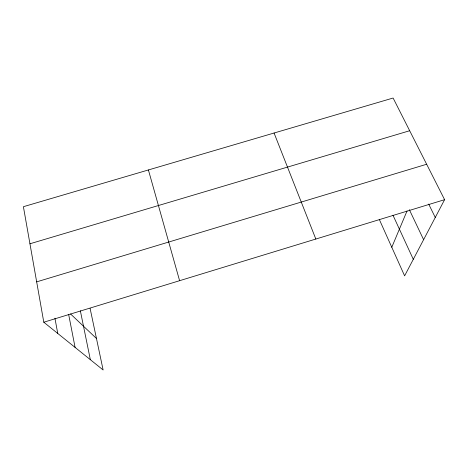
<?xml version="1.0" encoding="UTF-8"?>
<svg xmlns="http://www.w3.org/2000/svg" width="468" height="468" viewBox="0 0 468 468"><rect width="100%" height="100%" fill="white"/><g stroke="black" fill="none" stroke-linecap="round" stroke-linejoin="round"><path stroke-width="0.7" d="M391.786 247.268L407.031 210.969M90.084 308.342L103.124 369.972L43.793 322.212L23.4 206.698L393.114 98.028L444.6 199.678L404.615 275.857L379.49 219.855M43.793 322.212L444.6 199.678M36.668 281.865L426.652 164.25M29.946 243.775L409.675 130.73M70.598 313.999L96.461 338.487M428.682 204.089L435.263 217.462M409.342 209.676L423.604 239.674M392.985 215.233L413.297 259.319M274.072 133.023L315.83 239.049M148.409 169.954L179.601 280.695M80.35 310.77L90.342 359.681M68.656 314.455L75.091 347.402M54.926 318.176L57.745 333.444"/></g></svg>
